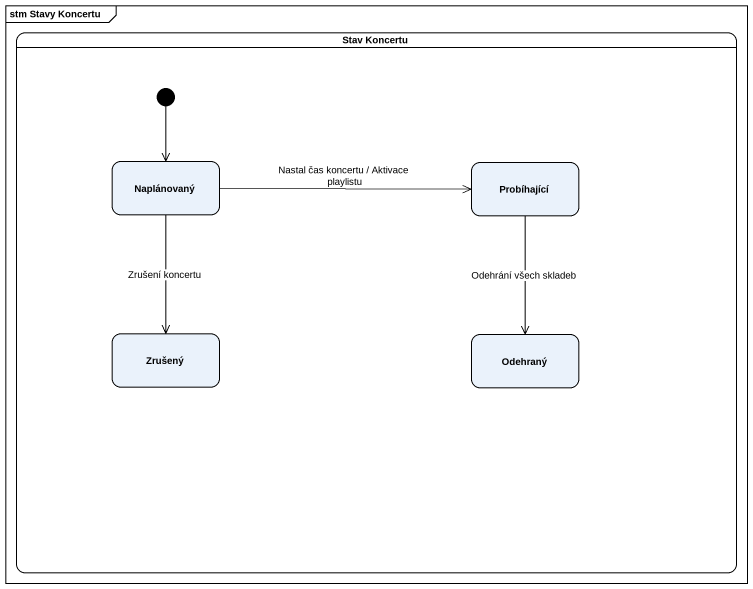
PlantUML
@startuml
mainframe stm Stavy Koncertu
hide empty description
state "Stav Koncertu" as Stav_Koncertu {
  state Naplánovaný
  state Probíhající
  state Zrušený
  state Odehraný
  [*] --> Naplánovaný
}
Naplánovaný -right-> Probíhající : Nastal čas koncertu / Aktivace playlistu
Naplánovaný --> Zrušený : Zrušení koncertu
Probíhající --> Odehraný : Odehrání všech skladeb
@enduml
